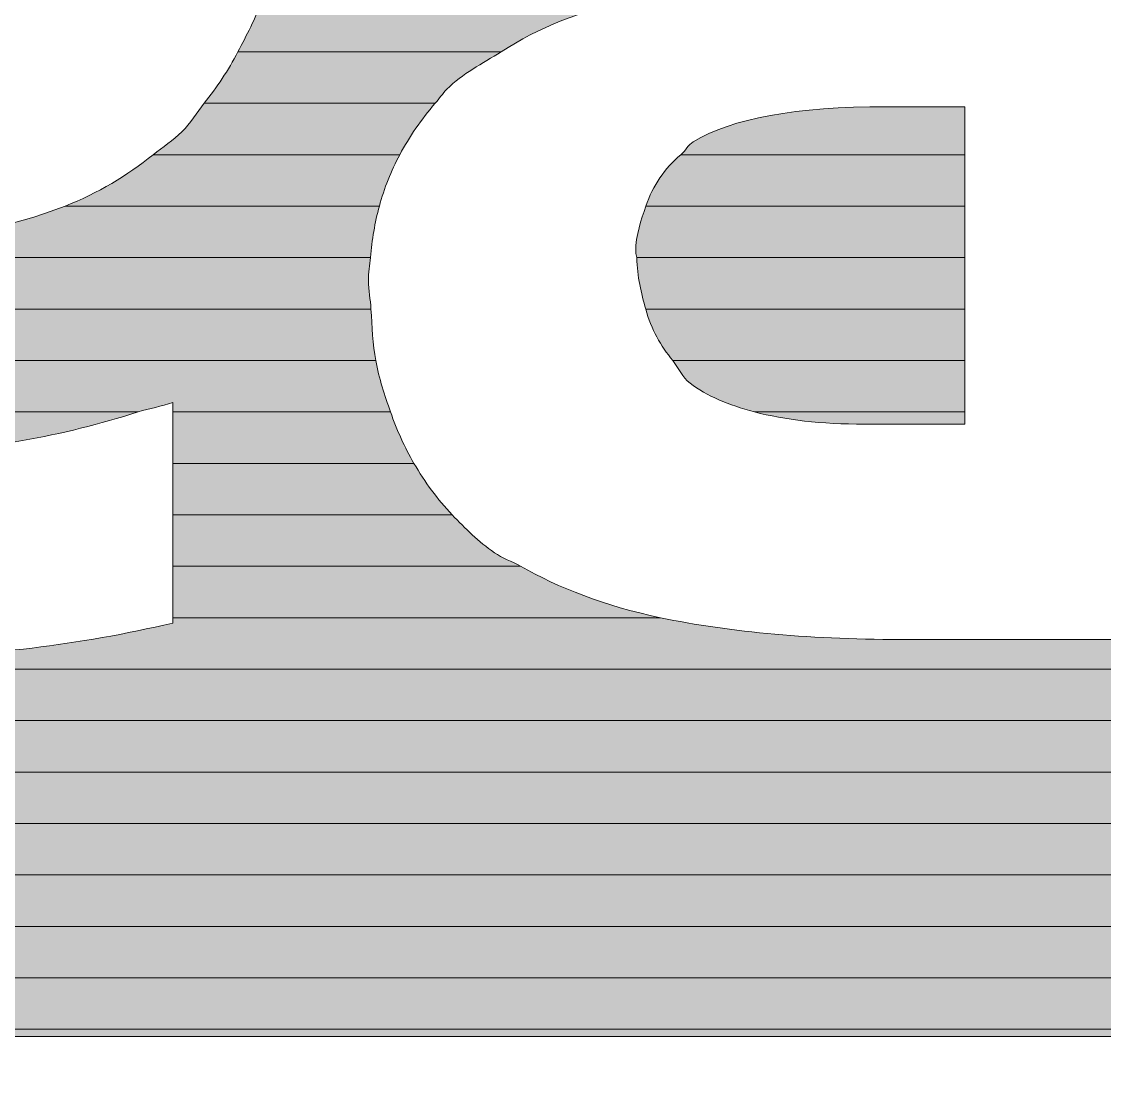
# Model space of a CAD drawing. Header units: inches. Extents: x -50 to 261, y -80 to 218.
# Drawn here: x 236.406 to 239.14, y -21.842 to -19.174 of the extents above; entities that cross this region are included whole.
import ezdxf

# ---------------------------------------------------------------- set-up
doc = ezdxf.new("R2010")
doc.units = ezdxf.units.IN
doc.header["$MEASUREMENT"] = 0
doc.layers.add('CUT', color=7, linetype='Continuous')
doc.layers.add('Sculpture', color=7, linetype='Continuous')

# ---------------------------------------------------------------- blocks, each defined once
blk = doc.blocks.new('block 2')
at = {"layer": 'Sculpture', "true_color": 0x231815}
h = blk.add_hatch(color=250, dxfattribs=at)
h.dxf.hatch_style = 2
edge = h.paths.add_edge_path()
edge.add_spline(control_points=[(236.9524, -19.2502), (236.9741, -19.2085), (236.9965, -19.1671), (237.0124, -19.1203), (237.0124, -19.1203), (237.9481, -19.1203), (237.9481, -19.1203), (237.8203, -19.1441), (237.7114, -19.1892), (237.6167, -19.2502), (237.6167, -19.2502), (236.9524, -19.2502), (236.9524, -19.2502)], knot_values=[0, 0, 0, 0, 1, 1, 1, 2, 2, 2, 3, 3, 3, 4, 4, 4, 4], degree=3, periodic=1)
h = blk.add_hatch(color=250, dxfattribs=at)
h.dxf.hatch_style = 2
edge = h.paths.add_edge_path()
edge.add_spline(control_points=[(237.4799, -19.3446), (237.4689, -19.3559), (237.4609, -19.3683), (237.4506, -19.3801), (237.4506, -19.3801), (236.8674, -19.3801), (236.8674, -19.3801), (236.8994, -19.3397), (236.928, -19.297), (236.9524, -19.2502), (236.9524, -19.2502), (237.6167, -19.2502), (237.6167, -19.2502), (237.5698, -19.2801), (237.5188, -19.3053), (237.4799, -19.3446)], knot_values=[0, 0, 0, 0, 1, 1, 1, 2, 2, 2, 3, 3, 3, 4, 4, 4, 5, 5, 5, 5], degree=3, periodic=1)
h = blk.add_hatch(color=250, dxfattribs=at)
h.dxf.hatch_style = 2
edge = h.paths.add_edge_path()
edge.add_spline(control_points=[(236.8674, -19.3801), (236.8674, -19.3801), (237.4506, -19.3801), (237.4506, -19.3801), (237.4148, -19.421), (237.3852, -19.4645), (237.361, -19.5099), (237.361, -19.5099), (236.7382, -19.5099), (236.7382, -19.5099), (236.7626, -19.4906), (236.7891, -19.4741), (236.8112, -19.4521), (236.8326, -19.4304), (236.8484, -19.4038), (236.8674, -19.3801)], knot_values=[0, 0, 0, 0, 1, 1, 1, 2, 2, 2, 3, 3, 3, 4, 4, 4, 5, 5, 5, 5], degree=3, periodic=1)
h = blk.add_hatch(color=250, dxfattribs=at)
h.dxf.hatch_style = 2
edge = h.paths.add_edge_path()
edge.add_spline(control_points=[(238.5892, -19.3887), (238.5892, -19.3887), (238.7876, -19.3887), (238.7876, -19.3887), (238.7876, -19.3887), (238.7876, -19.5099), (238.7876, -19.5099), (238.7876, -19.5099), (238.0707, -19.5099), (238.0707, -19.5099), (238.0828, -19.4999), (238.0879, -19.4858), (238.1021, -19.4772), (238.1992, -19.4183), (238.3615, -19.3887), (238.5892, -19.3887)], knot_values=[0, 0, 0, 0, 1, 1, 1, 2, 2, 2, 3, 3, 3, 4, 4, 4, 5, 5, 5, 5], degree=3, periodic=1)
h = blk.add_hatch(color=250, dxfattribs=at)
h.dxf.hatch_style = 2
edge = h.paths.add_edge_path()
edge.add_spline(control_points=[(237.361, -19.5099), (237.339, -19.5513), (237.3218, -19.5947), (237.3094, -19.6398), (237.3094, -19.6398), (236.516, -19.6398), (236.516, -19.6398), (236.5993, -19.6071), (236.6724, -19.5626), (236.7382, -19.5099), (236.7382, -19.5099), (237.361, -19.5099), (237.361, -19.5099)], knot_values=[0, 0, 0, 0, 1, 1, 1, 2, 2, 2, 3, 3, 3, 4, 4, 4, 4], degree=3, periodic=1)
h = blk.add_hatch(color=250, dxfattribs=at)
h.dxf.hatch_style = 2
edge = h.paths.add_edge_path()
edge.add_spline(control_points=[(238.7876, -19.5099), (238.7876, -19.5099), (238.7876, -19.6398), (238.7876, -19.6398), (238.7876, -19.6398), (237.9825, -19.6398), (237.9825, -19.6398), (237.9998, -19.5881), (238.029, -19.5447), (238.0707, -19.5099), (238.0707, -19.5099), (238.7876, -19.5099), (238.7876, -19.5099)], knot_values=[0, 0, 0, 0, 1, 1, 1, 2, 2, 2, 3, 3, 3, 4, 4, 4, 4], degree=3, periodic=1)
h = blk.add_hatch(color=250, dxfattribs=at)
h.dxf.hatch_style = 2
edge = h.paths.add_edge_path()
edge.add_spline(control_points=[(235.5992, -19.6398), (235.726, -19.6929), (235.8721, -19.7222), (236.0416, -19.7222), (236.2235, -19.7222), (236.3802, -19.6932), (236.516, -19.6398), (236.516, -19.6398), (237.3094, -19.6398), (237.3094, -19.6398), (237.298, -19.6815), (237.2908, -19.7249), (237.2873, -19.7697), (237.2873, -19.7697), (235.4404, -19.7697), (235.4404, -19.7697), (235.4297, -19.729), (235.4214, -19.6856), (235.4159, -19.6398), (235.4159, -19.6398), (235.5992, -19.6398), (235.5992, -19.6398)], knot_values=[0, 0, 0, 0, 1, 1, 1, 2, 2, 2, 3, 3, 3, 4, 4, 4, 5, 5, 5, 6, 6, 6, 7, 7, 7, 7], degree=3, periodic=1)
h = blk.add_hatch(color=250, dxfattribs=at)
h.dxf.hatch_style = 2
edge = h.paths.add_edge_path()
edge.add_spline(control_points=[(237.9825, -19.6398), (237.9825, -19.6398), (238.7876, -19.6398), (238.7876, -19.6398), (238.7876, -19.6398), (238.7876, -19.7697), (238.7876, -19.7697), (238.7876, -19.7697), (237.9591, -19.7697), (237.9591, -19.7697), (237.9591, -19.7642), (237.9567, -19.7611), (237.9567, -19.7556), (237.9567, -19.7111), (237.9701, -19.676), (237.9825, -19.6398)], knot_values=[0, 0, 0, 0, 1, 1, 1, 2, 2, 2, 3, 3, 3, 4, 4, 4, 5, 5, 5, 5], degree=3, periodic=1)
h = blk.add_hatch(color=250, dxfattribs=at)
h.dxf.hatch_style = 2
edge = h.paths.add_edge_path()
edge.add_spline(control_points=[(237.2873, -19.7697), (237.2856, -19.789), (237.2818, -19.8076), (237.2818, -19.8276), (237.2818, -19.8534), (237.287, -19.8751), (237.2883, -19.8996), (237.2883, -19.8996), (235.4862, -19.8996), (235.4862, -19.8996), (235.4676, -19.8596), (235.4525, -19.8162), (235.4404, -19.7697), (235.4404, -19.7697), (237.2873, -19.7697), (237.2873, -19.7697)], knot_values=[0, 0, 0, 0, 1, 1, 1, 2, 2, 2, 3, 3, 3, 4, 4, 4, 5, 5, 5, 5], degree=3, periodic=1)
h = blk.add_hatch(color=250, dxfattribs=at)
h.dxf.hatch_style = 2
edge = h.paths.add_edge_path()
edge.add_spline(control_points=[(238.7876, -19.7697), (238.7876, -19.7697), (238.7876, -19.8996), (238.7876, -19.8996), (238.7876, -19.8996), (237.9818, -19.8996), (237.9818, -19.8996), (237.9708, -19.8593), (237.9605, -19.819), (237.9591, -19.7697), (237.9591, -19.7697), (238.7876, -19.7697), (238.7876, -19.7697)], knot_values=[0, 0, 0, 0, 1, 1, 1, 2, 2, 2, 3, 3, 3, 4, 4, 4, 4], degree=3, periodic=1)
h = blk.add_hatch(color=250, dxfattribs=at)
h.dxf.hatch_style = 2
edge = h.paths.add_edge_path()
edge.add_spline(control_points=[(237.2883, -19.8996), (237.2908, -19.944), (237.2928, -19.9888), (237.3004, -20.0295), (237.3004, -20.0295), (235.5658, -20.0295), (235.5658, -20.0295), (235.5348, -19.9909), (235.5083, -19.9478), (235.4862, -19.8996), (235.4862, -19.8996), (237.2883, -19.8996), (237.2883, -19.8996)], knot_values=[0, 0, 0, 0, 1, 1, 1, 2, 2, 2, 3, 3, 3, 4, 4, 4, 4], degree=3, periodic=1)
h = blk.add_hatch(color=250, dxfattribs=at)
h.dxf.hatch_style = 2
edge = h.paths.add_edge_path()
edge.add_spline(control_points=[(238.7876, -20.0295), (238.7876, -20.0295), (238.0501, -20.0295), (238.0501, -20.0295), (238.0197, -19.9929), (237.996, -19.9506), (237.9818, -19.8996), (237.9818, -19.8996), (238.7876, -19.8996), (238.7876, -19.8996), (238.7876, -19.8996), (238.7876, -20.0295), (238.7876, -20.0295)], knot_values=[0, 0, 0, 0, 1, 1, 1, 2, 2, 2, 3, 3, 3, 4, 4, 4, 4], degree=3, periodic=1)
h = blk.add_hatch(color=250, dxfattribs=at)
h.dxf.hatch_style = 2
edge = h.paths.add_edge_path()
edge.add_spline(control_points=[(235.5658, -20.0295), (235.5658, -20.0295), (237.3004, -20.0295), (237.3004, -20.0295), (237.3087, -20.076), (237.3231, -20.1176), (237.3376, -20.1593), (237.3376, -20.1593), (236.7881, -20.1593), (236.7881, -20.1593), (236.7881, -20.1593), (236.7881, -20.1352), (236.7881, -20.1352), (236.7595, -20.1459), (236.7292, -20.15), (236.7003, -20.1593), (236.7003, -20.1593), (235.7101, -20.1593), (235.7101, -20.1593), (235.6716, -20.1356), (235.635, -20.1087), (235.603, -20.0763), (235.5889, -20.0625), (235.5785, -20.045), (235.5658, -20.0295)], knot_values=[0, 0, 0, 0, 1, 1, 1, 2, 2, 2, 3, 3, 3, 4, 4, 4, 5, 5, 5, 6, 6, 6, 7, 7, 7, 8, 8, 8, 8], degree=3, periodic=1)
h = blk.add_hatch(color=250, dxfattribs=at)
h.dxf.hatch_style = 2
edge = h.paths.add_edge_path()
edge.add_spline(control_points=[(238.0501, -20.0295), (238.0501, -20.0295), (238.7876, -20.0295), (238.7876, -20.0295), (238.7876, -20.0295), (238.7876, -20.1593), (238.7876, -20.1593), (238.7876, -20.1593), (238.2564, -20.1593), (238.2564, -20.1593), (238.191, -20.1421), (238.1358, -20.1187), (238.0938, -20.087), (238.0742, -20.0722), (238.0652, -20.0481), (238.0501, -20.0295)], knot_values=[0, 0, 0, 0, 1, 1, 1, 2, 2, 2, 3, 3, 3, 4, 4, 4, 5, 5, 5, 5], degree=3, periodic=1)
h = blk.add_hatch(color=250, dxfattribs=at)
h.dxf.hatch_style = 2
edge = h.paths.add_edge_path()
edge.add_spline(control_points=[(236.1091, -20.2575), (235.9499, -20.2575), (235.8176, -20.2244), (235.7101, -20.1593), (235.7101, -20.1593), (236.7003, -20.1593), (236.7003, -20.1593), (236.508, -20.221), (236.3117, -20.2575), (236.1091, -20.2575)], knot_values=[0, 0, 0, 0, 1, 1, 1, 2, 2, 2, 3, 3, 3, 3], degree=3, periodic=1)
h = blk.add_hatch(color=250, dxfattribs=at)
h.dxf.hatch_style = 2
edge = h.paths.add_edge_path()
edge.add_spline(control_points=[(237.3969, -20.2892), (237.3969, -20.2892), (236.7881, -20.2892), (236.7881, -20.2892), (236.7881, -20.2892), (236.7881, -20.1593), (236.7881, -20.1593), (236.7881, -20.1593), (237.3376, -20.1593), (237.3376, -20.1593), (237.3538, -20.2055), (237.3734, -20.2489), (237.3969, -20.2892)], knot_values=[0, 0, 0, 0, 1, 1, 1, 2, 2, 2, 3, 3, 3, 4, 4, 4, 4], degree=3, periodic=1)
h = blk.add_hatch(color=250, dxfattribs=at)
h.dxf.hatch_style = 2
edge = h.paths.add_edge_path()
edge.add_spline(control_points=[(238.7876, -20.1903), (238.7876, -20.1903), (238.5344, -20.1903), (238.5344, -20.1903), (238.4249, -20.1903), (238.3332, -20.1793), (238.2564, -20.1593), (238.2564, -20.1593), (238.7876, -20.1593), (238.7876, -20.1593), (238.7876, -20.1593), (238.7876, -20.1903), (238.7876, -20.1903)], knot_values=[0, 0, 0, 0, 1, 1, 1, 2, 2, 2, 3, 3, 3, 4, 4, 4, 4], degree=3, periodic=1)
h = blk.add_hatch(color=250, dxfattribs=at)
h.dxf.hatch_style = 2
edge = h.paths.add_edge_path()
edge.add_spline(control_points=[(237.3969, -20.2892), (237.4244, -20.3361), (237.4558, -20.3802), (237.4933, -20.4191), (237.4933, -20.4191), (236.7881, -20.4191), (236.7881, -20.4191), (236.7881, -20.4191), (236.7881, -20.2892), (236.7881, -20.2892), (236.7881, -20.2892), (237.3969, -20.2892), (237.3969, -20.2892)], knot_values=[0, 0, 0, 0, 1, 1, 1, 2, 2, 2, 3, 3, 3, 4, 4, 4, 4], degree=3, periodic=1)
h = blk.add_hatch(color=250, dxfattribs=at)
h.dxf.hatch_style = 2
edge = h.paths.add_edge_path()
edge.add_spline(control_points=[(237.4933, -20.4191), (237.5264, -20.4532), (237.5595, -20.487), (237.6001, -20.5149), (237.6191, -20.528), (237.6449, -20.5373), (237.6659, -20.549), (237.6659, -20.549), (236.7881, -20.549), (236.7881, -20.549), (236.7881, -20.549), (236.7881, -20.4191), (236.7881, -20.4191), (236.7881, -20.4191), (237.4933, -20.4191), (237.4933, -20.4191)], knot_values=[0, 0, 0, 0, 1, 1, 1, 2, 2, 2, 3, 3, 3, 4, 4, 4, 5, 5, 5, 5], degree=3, periodic=1)
h = blk.add_hatch(color=250, dxfattribs=at)
h.dxf.hatch_style = 2
edge = h.paths.add_edge_path()
edge.add_spline(control_points=[(237.6659, -20.549), (237.7627, -20.6034), (237.8768, -20.6489), (238.0194, -20.6789), (238.0194, -20.6789), (236.7881, -20.6789), (236.7881, -20.6789), (236.7881, -20.6789), (236.7881, -20.549), (236.7881, -20.549), (236.7881, -20.549), (237.6659, -20.549), (237.6659, -20.549)], knot_values=[0, 0, 0, 0, 1, 1, 1, 2, 2, 2, 3, 3, 3, 4, 4, 4, 4], degree=3, periodic=1)
h = blk.add_hatch(color=250, dxfattribs=at)
h.dxf.hatch_style = 2
edge = h.paths.add_edge_path()
edge.add_spline(control_points=[(233.2407, -20.7764), (233.4398, -20.7764), (233.6135, -20.7426), (233.765, -20.6789), (233.765, -20.6789), (235.5324, -20.6789), (235.5324, -20.6789), (235.6936, -20.7409), (235.8752, -20.7764), (236.0836, -20.7764), (236.3144, -20.7764), (236.549, -20.7484), (236.7881, -20.6923), (236.7881, -20.6923), (236.7881, -20.6789), (236.7881, -20.6789), (236.7881, -20.6789), (238.0194, -20.6789), (238.0194, -20.6789), (238.1947, -20.7157), (238.4042, -20.7343), (238.6485, -20.7343), (238.6485, -20.7343), (239.4918, -20.7343), (239.4918, -20.7343), (239.4918, -20.7343), (239.4918, -20.6789), (239.4918, -20.6789), (239.4918, -20.6789), (239.8532, -20.6789), (239.8532, -20.6789), (239.8532, -20.6789), (239.8167, -20.7343), (239.8167, -20.7343), (239.8167, -20.7343), (240.6435, -20.7343), (240.6435, -20.7343), (240.6435, -20.7343), (240.678, -20.6789), (240.678, -20.6789), (240.678, -20.6789), (241.5461, -20.6789), (241.5461, -20.6789), (241.5461, -20.6789), (241.5461, -20.7343), (241.5461, -20.7343), (241.5461, -20.7343), (242.2631, -20.7343), (242.2631, -20.7343), (242.2631, -20.7343), (242.2631, -20.6789), (242.2631, -20.6789), (242.2631, -20.6789), (243.7503, -20.6789), (243.7503, -20.6789), (243.9053, -20.7119), (244.0693, -20.7343), (244.254, -20.7343), (244.254, -20.7343), (245.0681, -20.7343), (245.0681, -20.7343), (245.0681, -20.7343), (245.0681, -20.6789), (245.0681, -20.6789), (245.0681, -20.6789), (245.3898, -20.6789), (245.3898, -20.6789), (245.3898, -20.6789), (245.3719, -20.7343), (245.3719, -20.7343), (245.3719, -20.7343), (246.1354, -20.7343), (246.1354, -20.7343), (246.1354, -20.7343), (246.1495, -20.6789), (246.1495, -20.6789), (246.1495, -20.6789), (247.3697, -20.6789), (247.3697, -20.6789), (247.3697, -20.6789), (247.3839, -20.7343), (247.3839, -20.7343), (247.3839, -20.7343), (248.1304, -20.7343), (248.1304, -20.7343), (248.1304, -20.7343), (248.1125, -20.6789), (248.1125, -20.6789), (248.1125, -20.6789), (260.5279, -20.6789), (260.5279, -20.6789), (260.5279, -20.6789), (260.5279, -20.8087), (260.5279, -20.8087), (260.5279, -20.8087), (230.2035, -20.8087), (230.2035, -20.8087), (230.2035, -20.8087), (230.2035, -20.6789), (230.2035, -20.6789), (230.2035, -20.6789), (232.6919, -20.6789), (232.6919, -20.6789), (232.8504, -20.7416), (233.0312, -20.7764), (233.2407, -20.7764)], knot_values=[0, 0, 0, 0, 1, 1, 1, 2, 2, 2, 3, 3, 3, 4, 4, 4, 5, 5, 5, 6, 6, 6, 7, 7, 7, 8, 8, 8, 9, 9, 9, 10, 10, 10, 11, 11, 11, 12, 12, 12, 13, 13, 13, 14, 14, 14, 15, 15, 15, 16, 16, 16, 17, 17, 17, 18, 18, 18, 19, 19, 19, 20, 20, 20, 21, 21, 21, 22, 22, 22, 23, 23, 23, 24, 24, 24, 25, 25, 25, 26, 26, 26, 27, 27, 27, 28, 28, 28, 29, 29, 29, 30, 30, 30, 31, 31, 31, 32, 32, 32, 33, 33, 33, 34, 34, 34, 35, 35, 35, 35], degree=3, periodic=1)
h = blk.add_hatch(color=250, dxfattribs=at)
h.dxf.hatch_style = 2
h.paths.add_polyline_path([(260.5279, -20.9386), (230.2035, -20.9386), (230.2035, -20.8087), (260.5279, -20.8087)])
h = blk.add_hatch(color=250, dxfattribs=at)
h.dxf.hatch_style = 2
h.paths.add_polyline_path([(260.5279, -21.0685), (230.2035, -21.0685), (230.2035, -20.9386), (260.5279, -20.9386)])
h = blk.add_hatch(color=250, dxfattribs=at)
h.dxf.hatch_style = 2
h.paths.add_polyline_path([(260.5279, -21.1984), (230.2035, -21.1984), (230.2035, -21.0685), (260.5279, -21.0685)])
h = blk.add_hatch(color=250, dxfattribs=at)
h.dxf.hatch_style = 2
h.paths.add_polyline_path([(260.5279, -21.3283), (230.2035, -21.3283), (230.2035, -21.1984), (260.5279, -21.1984)])
h = blk.add_hatch(color=250, dxfattribs=at)
h.dxf.hatch_style = 2
h.paths.add_polyline_path([(260.5279, -21.4581), (230.2035, -21.4581), (230.2035, -21.3283), (260.5279, -21.3283)])
h = blk.add_hatch(color=250, dxfattribs=at)
h.dxf.hatch_style = 2
h.paths.add_polyline_path([(260.5279, -21.588), (230.2035, -21.588), (230.2035, -21.4581), (260.5279, -21.4581)])
h = blk.add_hatch(color=250, dxfattribs=at)
h.dxf.hatch_style = 2
h.paths.add_polyline_path([(260.5279, -21.7179), (230.2035, -21.7179), (230.2035, -21.588), (260.5279, -21.588)])
h = blk.add_hatch(color=250, dxfattribs=at)
h.dxf.hatch_style = 2
h.paths.add_polyline_path([(260.5279, -21.7358), (230.2035, -21.7358), (230.2035, -21.7179), (260.5279, -21.7179)])
at = {"layer": 'Sculpture', "lineweight": 0}
for points in [[(260.5279, -20.9386), (230.2035, -20.9386), (230.2035, -20.8087), (260.5279, -20.8087), (260.5279, -20.9386)], [(260.5279, -21.0685), (230.2035, -21.0685), (230.2035, -20.9386), (260.5279, -20.9386), (260.5279, -21.0685)], [(260.5279, -21.1984), (230.2035, -21.1984), (230.2035, -21.0685), (260.5279, -21.0685), (260.5279, -21.1984)], [(260.5279, -21.3283), (230.2035, -21.3283), (230.2035, -21.1984), (260.5279, -21.1984), (260.5279, -21.3283)], [(260.5279, -21.4581), (230.2035, -21.4581), (230.2035, -21.3283), (260.5279, -21.3283), (260.5279, -21.4581)], [(260.5279, -21.588), (230.2035, -21.588), (230.2035, -21.4581), (260.5279, -21.4581), (260.5279, -21.588)], [(260.5279, -21.7179), (230.2035, -21.7179), (230.2035, -21.588), (260.5279, -21.588), (260.5279, -21.7179)], [(260.5279, -21.7358), (230.2035, -21.7358), (230.2035, -21.7179), (260.5279, -21.7179), (260.5279, -21.7358)]]:
    blk.add_lwpolyline(points, dxfattribs=at)
for points, knots in [([(236.9524, -19.2502), (236.9741, -19.2085), (236.9965, -19.1671), (237.0124, -19.1203), (237.0124, -19.1203), (237.9481, -19.1203), (237.9481, -19.1203), (237.8203, -19.1441), (237.7114, -19.1892), (237.6167, -19.2502), (237.6167, -19.2502), (236.9524, -19.2502), (236.9524, -19.2502)], [0, 0, 0, 0, 1, 1, 1, 2, 2, 2, 3, 3, 3, 4, 4, 4, 4]), ([(237.4799, -19.3446), (237.4689, -19.3559), (237.4609, -19.3683), (237.4506, -19.3801), (237.4506, -19.3801), (236.8674, -19.3801), (236.8674, -19.3801), (236.8994, -19.3397), (236.928, -19.297), (236.9524, -19.2502), (236.9524, -19.2502), (237.6167, -19.2502), (237.6167, -19.2502), (237.5698, -19.2801), (237.5188, -19.3053), (237.4799, -19.3446)], [0, 0, 0, 0, 1, 1, 1, 2, 2, 2, 3, 3, 3, 4, 4, 4, 5, 5, 5, 5]), ([(236.8674, -19.3801), (236.8674, -19.3801), (237.4506, -19.3801), (237.4506, -19.3801), (237.4148, -19.421), (237.3852, -19.4645), (237.361, -19.5099), (237.361, -19.5099), (236.7382, -19.5099), (236.7382, -19.5099), (236.7626, -19.4906), (236.7891, -19.4741), (236.8112, -19.4521), (236.8326, -19.4304), (236.8484, -19.4038), (236.8674, -19.3801)], [0, 0, 0, 0, 1, 1, 1, 2, 2, 2, 3, 3, 3, 4, 4, 4, 5, 5, 5, 5]), ([(238.5892, -19.3887), (238.5892, -19.3887), (238.7876, -19.3887), (238.7876, -19.3887), (238.7876, -19.3887), (238.7876, -19.5099), (238.7876, -19.5099), (238.7876, -19.5099), (238.0707, -19.5099), (238.0707, -19.5099), (238.0828, -19.4999), (238.0879, -19.4858), (238.1021, -19.4772), (238.1992, -19.4183), (238.3615, -19.3887), (238.5892, -19.3887)], [0, 0, 0, 0, 1, 1, 1, 2, 2, 2, 3, 3, 3, 4, 4, 4, 5, 5, 5, 5]), ([(237.361, -19.5099), (237.339, -19.5513), (237.3218, -19.5947), (237.3094, -19.6398), (237.3094, -19.6398), (236.516, -19.6398), (236.516, -19.6398), (236.5993, -19.6071), (236.6724, -19.5626), (236.7382, -19.5099), (236.7382, -19.5099), (237.361, -19.5099), (237.361, -19.5099)], [0, 0, 0, 0, 1, 1, 1, 2, 2, 2, 3, 3, 3, 4, 4, 4, 4]), ([(238.7876, -19.5099), (238.7876, -19.5099), (238.7876, -19.6398), (238.7876, -19.6398), (238.7876, -19.6398), (237.9825, -19.6398), (237.9825, -19.6398), (237.9998, -19.5881), (238.029, -19.5447), (238.0707, -19.5099), (238.0707, -19.5099), (238.7876, -19.5099), (238.7876, -19.5099)], [0, 0, 0, 0, 1, 1, 1, 2, 2, 2, 3, 3, 3, 4, 4, 4, 4]), ([(235.5992, -19.6398), (235.726, -19.6929), (235.8721, -19.7222), (236.0416, -19.7222), (236.2235, -19.7222), (236.3802, -19.6932), (236.516, -19.6398), (236.516, -19.6398), (237.3094, -19.6398), (237.3094, -19.6398), (237.298, -19.6815), (237.2908, -19.7249), (237.2873, -19.7697), (237.2873, -19.7697), (235.4404, -19.7697), (235.4404, -19.7697), (235.4297, -19.729), (235.4214, -19.6856), (235.4159, -19.6398), (235.4159, -19.6398), (235.5992, -19.6398), (235.5992, -19.6398)], [0, 0, 0, 0, 1, 1, 1, 2, 2, 2, 3, 3, 3, 4, 4, 4, 5, 5, 5, 6, 6, 6, 7, 7, 7, 7]), ([(237.9825, -19.6398), (237.9825, -19.6398), (238.7876, -19.6398), (238.7876, -19.6398), (238.7876, -19.6398), (238.7876, -19.7697), (238.7876, -19.7697), (238.7876, -19.7697), (237.9591, -19.7697), (237.9591, -19.7697), (237.9591, -19.7642), (237.9567, -19.7611), (237.9567, -19.7556), (237.9567, -19.7111), (237.9701, -19.676), (237.9825, -19.6398)], [0, 0, 0, 0, 1, 1, 1, 2, 2, 2, 3, 3, 3, 4, 4, 4, 5, 5, 5, 5]), ([(237.2873, -19.7697), (237.2856, -19.789), (237.2818, -19.8076), (237.2818, -19.8276), (237.2818, -19.8534), (237.287, -19.8751), (237.2883, -19.8996), (237.2883, -19.8996), (235.4862, -19.8996), (235.4862, -19.8996), (235.4676, -19.8596), (235.4525, -19.8162), (235.4404, -19.7697), (235.4404, -19.7697), (237.2873, -19.7697), (237.2873, -19.7697)], [0, 0, 0, 0, 1, 1, 1, 2, 2, 2, 3, 3, 3, 4, 4, 4, 5, 5, 5, 5]), ([(238.7876, -19.7697), (238.7876, -19.7697), (238.7876, -19.8996), (238.7876, -19.8996), (238.7876, -19.8996), (237.9818, -19.8996), (237.9818, -19.8996), (237.9708, -19.8593), (237.9605, -19.819), (237.9591, -19.7697), (237.9591, -19.7697), (238.7876, -19.7697), (238.7876, -19.7697)], [0, 0, 0, 0, 1, 1, 1, 2, 2, 2, 3, 3, 3, 4, 4, 4, 4]), ([(237.2883, -19.8996), (237.2908, -19.944), (237.2928, -19.9888), (237.3004, -20.0295), (237.3004, -20.0295), (235.5658, -20.0295), (235.5658, -20.0295), (235.5348, -19.9909), (235.5083, -19.9478), (235.4862, -19.8996), (235.4862, -19.8996), (237.2883, -19.8996), (237.2883, -19.8996)], [0, 0, 0, 0, 1, 1, 1, 2, 2, 2, 3, 3, 3, 4, 4, 4, 4]), ([(238.7876, -20.0295), (238.7876, -20.0295), (238.0501, -20.0295), (238.0501, -20.0295), (238.0197, -19.9929), (237.996, -19.9506), (237.9818, -19.8996), (237.9818, -19.8996), (238.7876, -19.8996), (238.7876, -19.8996), (238.7876, -19.8996), (238.7876, -20.0295), (238.7876, -20.0295)], [0, 0, 0, 0, 1, 1, 1, 2, 2, 2, 3, 3, 3, 4, 4, 4, 4]), ([(235.5658, -20.0295), (235.5658, -20.0295), (237.3004, -20.0295), (237.3004, -20.0295), (237.3087, -20.076), (237.3231, -20.1176), (237.3376, -20.1593), (237.3376, -20.1593), (236.7881, -20.1593), (236.7881, -20.1593), (236.7881, -20.1593), (236.7881, -20.1352), (236.7881, -20.1352), (236.7595, -20.1459), (236.7292, -20.15), (236.7003, -20.1593), (236.7003, -20.1593), (235.7101, -20.1593), (235.7101, -20.1593), (235.6716, -20.1356), (235.635, -20.1087), (235.603, -20.0763), (235.5889, -20.0625), (235.5785, -20.045), (235.5658, -20.0295)], [0, 0, 0, 0, 1, 1, 1, 2, 2, 2, 3, 3, 3, 4, 4, 4, 5, 5, 5, 6, 6, 6, 7, 7, 7, 8, 8, 8, 8]), ([(238.0501, -20.0295), (238.0501, -20.0295), (238.7876, -20.0295), (238.7876, -20.0295), (238.7876, -20.0295), (238.7876, -20.1593), (238.7876, -20.1593), (238.7876, -20.1593), (238.2564, -20.1593), (238.2564, -20.1593), (238.191, -20.1421), (238.1358, -20.1187), (238.0938, -20.087), (238.0742, -20.0722), (238.0652, -20.0481), (238.0501, -20.0295)], [0, 0, 0, 0, 1, 1, 1, 2, 2, 2, 3, 3, 3, 4, 4, 4, 5, 5, 5, 5]), ([(236.1091, -20.2575), (235.9499, -20.2575), (235.8176, -20.2244), (235.7101, -20.1593), (235.7101, -20.1593), (236.7003, -20.1593), (236.7003, -20.1593), (236.508, -20.221), (236.3117, -20.2575), (236.1091, -20.2575)], [0, 0, 0, 0, 1, 1, 1, 2, 2, 2, 3, 3, 3, 3]), ([(237.3969, -20.2892), (237.3969, -20.2892), (236.7881, -20.2892), (236.7881, -20.2892), (236.7881, -20.2892), (236.7881, -20.1593), (236.7881, -20.1593), (236.7881, -20.1593), (237.3376, -20.1593), (237.3376, -20.1593), (237.3538, -20.2055), (237.3734, -20.2489), (237.3969, -20.2892)], [0, 0, 0, 0, 1, 1, 1, 2, 2, 2, 3, 3, 3, 4, 4, 4, 4]), ([(238.7876, -20.1903), (238.7876, -20.1903), (238.5344, -20.1903), (238.5344, -20.1903), (238.4249, -20.1903), (238.3332, -20.1793), (238.2564, -20.1593), (238.2564, -20.1593), (238.7876, -20.1593), (238.7876, -20.1593), (238.7876, -20.1593), (238.7876, -20.1903), (238.7876, -20.1903)], [0, 0, 0, 0, 1, 1, 1, 2, 2, 2, 3, 3, 3, 4, 4, 4, 4]), ([(237.3969, -20.2892), (237.4244, -20.3361), (237.4558, -20.3802), (237.4933, -20.4191), (237.4933, -20.4191), (236.7881, -20.4191), (236.7881, -20.4191), (236.7881, -20.4191), (236.7881, -20.2892), (236.7881, -20.2892), (236.7881, -20.2892), (237.3969, -20.2892), (237.3969, -20.2892)], [0, 0, 0, 0, 1, 1, 1, 2, 2, 2, 3, 3, 3, 4, 4, 4, 4]), ([(237.4933, -20.4191), (237.5264, -20.4532), (237.5595, -20.487), (237.6001, -20.5149), (237.6191, -20.528), (237.6449, -20.5373), (237.6659, -20.549), (237.6659, -20.549), (236.7881, -20.549), (236.7881, -20.549), (236.7881, -20.549), (236.7881, -20.4191), (236.7881, -20.4191), (236.7881, -20.4191), (237.4933, -20.4191), (237.4933, -20.4191)], [0, 0, 0, 0, 1, 1, 1, 2, 2, 2, 3, 3, 3, 4, 4, 4, 5, 5, 5, 5]), ([(237.6659, -20.549), (237.7627, -20.6034), (237.8768, -20.6489), (238.0194, -20.6789), (238.0194, -20.6789), (236.7881, -20.6789), (236.7881, -20.6789), (236.7881, -20.6789), (236.7881, -20.549), (236.7881, -20.549), (236.7881, -20.549), (237.6659, -20.549), (237.6659, -20.549)], [0, 0, 0, 0, 1, 1, 1, 2, 2, 2, 3, 3, 3, 4, 4, 4, 4]), ([(233.2407, -20.7764), (233.4398, -20.7764), (233.6135, -20.7426), (233.765, -20.6789), (233.765, -20.6789), (235.5324, -20.6789), (235.5324, -20.6789), (235.6936, -20.7409), (235.8752, -20.7764), (236.0836, -20.7764), (236.3144, -20.7764), (236.549, -20.7484), (236.7881, -20.6923), (236.7881, -20.6923), (236.7881, -20.6789), (236.7881, -20.6789), (236.7881, -20.6789), (238.0194, -20.6789), (238.0194, -20.6789), (238.1947, -20.7157), (238.4042, -20.7343), (238.6485, -20.7343), (238.6485, -20.7343), (239.4918, -20.7343), (239.4918, -20.7343), (239.4918, -20.7343), (239.4918, -20.6789), (239.4918, -20.6789), (239.4918, -20.6789), (239.8532, -20.6789), (239.8532, -20.6789), (239.8532, -20.6789), (239.8167, -20.7343), (239.8167, -20.7343), (239.8167, -20.7343), (240.6435, -20.7343), (240.6435, -20.7343), (240.6435, -20.7343), (240.678, -20.6789), (240.678, -20.6789), (240.678, -20.6789), (241.5461, -20.6789), (241.5461, -20.6789), (241.5461, -20.6789), (241.5461, -20.7343), (241.5461, -20.7343), (241.5461, -20.7343), (242.2631, -20.7343), (242.2631, -20.7343), (242.2631, -20.7343), (242.2631, -20.6789), (242.2631, -20.6789), (242.2631, -20.6789), (243.7503, -20.6789), (243.7503, -20.6789), (243.9053, -20.7119), (244.0693, -20.7343), (244.254, -20.7343), (244.254, -20.7343), (245.0681, -20.7343), (245.0681, -20.7343), (245.0681, -20.7343), (245.0681, -20.6789), (245.0681, -20.6789), (245.0681, -20.6789), (245.3898, -20.6789), (245.3898, -20.6789), (245.3898, -20.6789), (245.3719, -20.7343), (245.3719, -20.7343), (245.3719, -20.7343), (246.1354, -20.7343), (246.1354, -20.7343), (246.1354, -20.7343), (246.1495, -20.6789), (246.1495, -20.6789), (246.1495, -20.6789), (247.3697, -20.6789), (247.3697, -20.6789), (247.3697, -20.6789), (247.3839, -20.7343), (247.3839, -20.7343), (247.3839, -20.7343), (248.1304, -20.7343), (248.1304, -20.7343), (248.1304, -20.7343), (248.1125, -20.6789), (248.1125, -20.6789), (248.1125, -20.6789), (260.5279, -20.6789), (260.5279, -20.6789), (260.5279, -20.6789), (260.5279, -20.8087), (260.5279, -20.8087), (260.5279, -20.8087), (230.2035, -20.8087), (230.2035, -20.8087), (230.2035, -20.8087), (230.2035, -20.6789), (230.2035, -20.6789), (230.2035, -20.6789), (232.6919, -20.6789), (232.6919, -20.6789), (232.8504, -20.7416), (233.0312, -20.7764), (233.2407, -20.7764)], [0, 0, 0, 0, 1, 1, 1, 2, 2, 2, 3, 3, 3, 4, 4, 4, 5, 5, 5, 6, 6, 6, 7, 7, 7, 8, 8, 8, 9, 9, 9, 10, 10, 10, 11, 11, 11, 12, 12, 12, 13, 13, 13, 14, 14, 14, 15, 15, 15, 16, 16, 16, 17, 17, 17, 18, 18, 18, 19, 19, 19, 20, 20, 20, 21, 21, 21, 22, 22, 22, 23, 23, 23, 24, 24, 24, 25, 25, 25, 26, 26, 26, 27, 27, 27, 28, 28, 28, 29, 29, 29, 30, 30, 30, 31, 31, 31, 32, 32, 32, 33, 33, 33, 34, 34, 34, 35, 35, 35, 35])]:
    blk.add_open_spline(points, degree=3, knots=knots, dxfattribs=at)

msp = doc.modelspace()

# ---------------------------------------------------------------- linework, layer by layer
at = {"layer": 'CUT', "color": 1, "lineweight": 9, "true_color": 0xe60012}
msp.add_open_spline([(258.5281, 37.8792), (258.5281, 37.8792), (-48.2722, 37.8792), (-48.2722, 37.8792), (-49.3722, 37.8792), (-50.2722, 36.9793), (-50.2722, 35.8793), (-50.2722, 35.8793), (-50.2722, -74.2212), (-50.2722, -74.2212), (-50.2722, -75.3212), (-49.3722, -76.2211), (-48.2722, -76.2211), (-48.2722, -76.2211), (258.5281, -76.2211), (258.5281, -76.2211), (259.6281, -76.2211), (260.5279, -75.3212), (260.5279, -74.2212), (260.5279, -74.2212), (260.5279, 35.8793), (260.5279, 35.8793), (260.5279, 36.9793), (259.6281, 37.8792), (258.5281, 37.8792)], degree=3, knots=[0, 0, 0, 0, 1, 1, 1, 2, 2, 2, 3, 3, 3, 4, 4, 4, 5, 5, 5, 6, 6, 6, 7, 7, 7, 8, 8, 8, 8], dxfattribs=at)

# ---------------------------------------------------------------- block references
at = {"layer": 'Sculpture'}
msp.add_blockref('block 2', (0, 0), dxfattribs=at)

doc.saveas('drawing.dxf')
